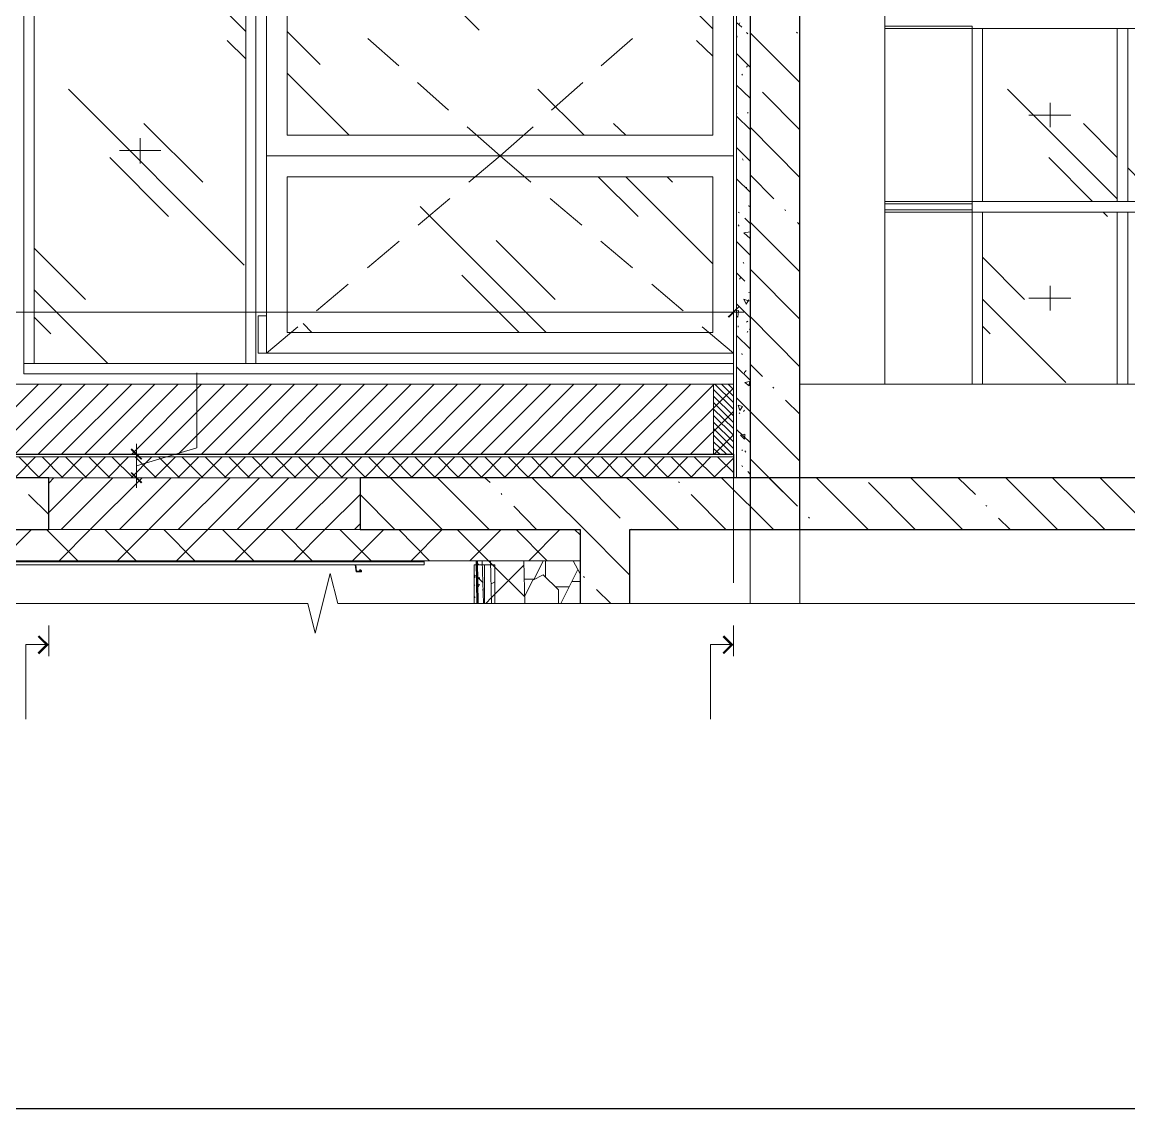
# Model space of a CAD drawing. Header units: millimetres. Extents: x -356862 to 418287, y 0 to 839748.
# Drawn here: x 19.569 to 23.769, y 0.786 to 4.91 of the extents above; entities that cross this region are included whole.
import ezdxf

# ---------------------------------------------------------------- set-up
doc = ezdxf.new("R2010")
doc.units = ezdxf.units.MM
doc.layers.add('PDF _Геометрия', color=7, linetype='Continuous', true_color=0xbababa)
doc.layers.add('PDF _Сплошная заливка', color=7, linetype='Continuous', true_color=0xf50000)

msp = doc.modelspace()

# ---------------------------------------------------------------- linework, layer by layer
at = {"layer": 'PDF _Геометрия', "color": 7, "lineweight": 30}
for points in [[(13.8952, 46.6089), (46.6089, 46.6089), (46.6089, 0.7858), (13.8952, 0.7858)], [(22.5199, 2.984), (22.5199, 5.3072), (22.3316, 5.3072), (22.3316, 2.984)], [(19.67, 3.1807), (19.025, 3.1807), (19.025, 2.984), (19.67, 2.984)]]:
    msp.add_lwpolyline(points, close=True, dxfattribs=at)
for points in [[(25.8664, 7.7088), (25.6781, 7.7088), (25.6781, 3.1807), (21.8749, 3.1807), (21.6866, 3.1807), (20.8516, 3.1807), (20.8516, 2.984), (21.6866, 2.984), (21.6866, 2.704)], [(21.8749, 2.704), (21.8749, 2.984), (25.6781, 2.984), (25.6781, 2.704)]]:
    msp.add_lwpolyline(points, dxfattribs=at)
at = {"layer": 'PDF _Геометрия', "color": 161, "lineweight": 9, "true_color": 0x7f9fff}
for points in [[(16.3635, 3.2707), (16.3635, 3.3773), (15.9051, 3.3773), (15.9051, 7.3155), (16.2285, 7.3155), (16.2285, 3.5356), (19.025, 3.5356), (19.025, 7.3155), (19.5367, 7.3155), (19.5367, 3.5356), (22.2682, 3.5356), (22.2682, 3.2707)], [(16.3635, 3.1807), (16.3635, 3.2607), (22.2682, 3.2607), (22.2682, 3.1807)]]:
    msp.add_lwpolyline(points, close=True, dxfattribs=at)
at = {"layer": 'PDF _Геометрия', "color": 7, "lineweight": 5}
for points in [[(22.5199, 3.5356), (22.8432, 3.5356), (22.8432, 5.8806)], [(22.3316, 5.3072), (22.3316, 5.3472), (22.2682, 5.3472), (22.2682, 3.1807)], [(22.2799, 5.3472), (22.2799, 3.1807)], [(22.8432, 4.2206), (23.1749, 4.2206), (23.1749, 4.8939), (22.8432, 4.8939)], [(20.8816, 4.8473), (20.9983, 4.7439)], [(21.7666, 4.7439), (21.8849, 4.8473)], [(21.0699, 4.6806), (21.1866, 4.5756)], [(21.5782, 4.5756), (21.6966, 4.6806)], [(21.2583, 4.5123), (21.3833, 4.4023), (21.5083, 4.5123)], [(21.2649, 4.3023), (21.3833, 4.4023), (21.4999, 4.3023)], [(21.0716, 4.139), (21.1916, 4.2406)], [(21.5732, 4.2406), (21.6932, 4.139)], [(23.1749, 3.5356), (23.1749, 4.1973), (22.8432, 4.1973)], [(20.8799, 3.9773), (20.9999, 4.079)], [(21.7649, 4.079), (21.8849, 3.9773)], [(20.6866, 3.814), (20.8066, 3.9156)], [(21.9582, 3.9156), (22.0782, 3.814)], [(20.615, 3.754), (20.4966, 3.654), (22.2682, 3.654), (22.1499, 3.754)], [(22.2682, 3.654), (20.4966, 3.654)], [(21.6866, 2.984), (20.8516, 2.984)], [(21.6866, 2.984), (21.6866, 2.984)], [(22.3316, 2.704), (22.3316, 2.984)], [(15.5518, 2.8657), (21.0949, 2.8657), (21.6866, 2.8657), (21.3149, 2.8657), (21.2916, 2.8657), (21.2949, 2.704)], [(15.5518, 2.8507), (21.0949, 2.8507), (21.0949, 2.8657)], [(21.0949, 2.8623), (15.5518, 2.8623)], [(15.4835, 2.704), (15.5518, 2.704), (20.6533, 2.704), (20.6816, 2.5907), (20.7383, 2.8173), (20.7666, 2.704), (25.8664, 2.704), (25.9347, 2.704)], [(21.3633, 2.704), (21.3633, 2.8507), (21.2849, 2.8507), (21.2849, 2.704)]]:
    msp.add_lwpolyline(points, dxfattribs=at)
at = {"layer": 'PDF _Геометрия', "color": 252, "lineweight": 5, "true_color": 0x989898}
for points in [[(19.575, 5.2289), (19.615, 5.2289), (19.615, 3.614), (19.575, 3.614)], [(20.4183, 5.2289), (20.4566, 5.2289), (20.4566, 3.614), (20.4183, 3.614)], [(23.2132, 4.229), (23.1749, 4.229), (23.1749, 4.8856), (23.2132, 4.8856)], [(23.7648, 4.229), (23.7248, 4.229), (23.7248, 4.8856), (23.7648, 4.8856)]]:
    msp.add_lwpolyline(points, close=True, dxfattribs=at)
at = {"layer": 'PDF _Геометрия', "color": 254, "lineweight": 5, "true_color": 0xdcdcdc}
for points in [[(20.4183, 4.8739), (20.19, 5.1023)], [(21.3033, 4.8789), (21.0716, 5.1106)], [(22.1899, 4.8839), (21.9716, 5.1023)], [(20.7, 4.7489), (20.575, 4.8739)], [(20.4183, 4.7706), (20.3466, 4.8406)], [(22.1899, 4.7806), (22.1282, 4.8406)], [(20.8099, 4.4806), (20.575, 4.7156)], [(20.4116, 3.9873), (19.745, 4.6556)], [(21.7016, 4.4806), (21.5266, 4.6556)], [(23.7248, 4.239), (23.3082, 4.6556)], [(23.4698, 4.6039), (23.4698, 4.5106)], [(23.3898, 4.5573), (23.5482, 4.5573)], [(20.255, 4.3023), (20.0316, 4.5256)], [(21.8599, 4.4806), (21.8132, 4.5256)], [(23.7248, 4.3956), (23.5965, 4.5256)], [(20.0166, 4.3739), (20.0166, 4.4689)], [(19.9383, 4.4223), (20.095, 4.4223)], [(20.125, 4.1723), (19.9017, 4.3956)], [(23.6315, 4.229), (23.4648, 4.3956)], [(23.8182, 4.3023), (23.7648, 4.3573)], [(21.9066, 4.1723), (21.7549, 4.3223)], [(22.1899, 3.9923), (21.8599, 4.3223)], [(22.0366, 4.3023), (22.0166, 4.3223)], [(21.5582, 3.7323), (21.0799, 4.2106)], [(23.6882, 4.1723), (23.6715, 4.189)], [(21.5916, 3.8573), (21.3683, 4.0806)], [(19.81, 3.8573), (19.615, 4.0523)], [(23.3732, 3.8573), (23.2132, 4.0173)], [(21.4549, 3.7323), (21.2383, 3.949)], [(23.4698, 3.909), (23.4698, 3.8156)], [(19.895, 3.614), (19.615, 3.894)], [(23.5298, 3.5423), (23.2132, 3.859)], [(23.3898, 3.8623), (23.5482, 3.8623)], [(19.6783, 3.7273), (19.615, 3.7906)], [(20.6683, 3.7323), (20.635, 3.7656)], [(23.2432, 3.7273), (23.2132, 3.7556)], [(20.8333, 2.8507), (20.8366, 2.824), (20.8566, 2.824), (20.8566, 2.8273), (20.8533, 2.8307), (20.8499, 2.8307), (20.8549, 2.8257), (20.8383, 2.8257), (20.8349, 2.8507)], [(20.8549, 2.8257), (20.8549, 2.8257)]]:
    msp.add_lwpolyline(points, dxfattribs=at)
at = {"layer": 'PDF _Геометрия', "color": 7, "lineweight": 5}
for points in [[(22.1899, 5.1106), (22.1899, 4.4806), (20.575, 4.4806), (20.575, 5.1106)], [(20.4966, 5.0473), (20.4966, 4.4023), (22.2682, 4.4023), (20.4966, 4.4023), (20.4966, 3.7956)], [(22.1899, 3.7323), (20.575, 3.7323), (20.575, 4.3223), (22.1899, 4.3223)]]:
    msp.add_lwpolyline(points, close=True, dxfattribs=at)
at = {"layer": 'PDF _Геометрия', "color": 8, "lineweight": 9, "true_color": 0x808080}
for points in [[(22.2999, 4.8906), (22.2799, 4.9089)], [(22.2899, 4.9023), (22.2932, 4.9073)], [(22.5115, 4.8673), (22.5082, 4.8723)], [(22.2832, 4.8523), (22.2816, 4.8573)], [(22.3232, 4.8656), (22.3182, 4.8706)], [(22.5199, 4.6806), (22.3316, 4.8689)], [(22.3316, 4.7389), (22.2799, 4.7906)], [(22.3032, 4.7089), (22.2999, 4.7123)], [(22.3182, 4.7389), (22.3216, 4.7439)], [(22.3316, 4.6206), (22.2799, 4.6706)], [(22.3332, 4.6889), (22.3316, 4.6889)], [(22.5199, 4.5006), (22.3782, 4.6439)], [(22.2816, 4.5623), (22.2799, 4.5673)], [(22.3316, 4.5023), (22.2799, 4.5523)], [(22.3249, 4.5639), (22.3216, 4.5673)], [(22.5199, 4.3206), (22.3316, 4.5106)], [(22.3316, 4.3823), (22.2799, 4.4339)], [(22.3049, 4.3856), (22.3032, 4.3906)], [(22.4215, 4.239), (22.3316, 4.3306)], [(22.3316, 4.264), (22.2799, 4.3156)], [(22.3182, 4.279), (22.3182, 4.284)], [(22.3316, 4.259), (22.3316, 4.2606)], [(22.3316, 4.2606), (22.3316, 4.2606)], [(22.3282, 4.209), (22.3266, 4.214)], [(22.2916, 4.1856), (22.2866, 4.189)], [(22.3316, 4.1456), (22.3116, 4.1656)], [(22.4665, 4.194), (22.4632, 4.199)], [(22.2899, 4.1356), (22.2866, 4.1406)], [(22.5199, 3.9623), (22.3316, 4.1506)], [(22.5199, 4.1406), (22.5115, 4.149)], [(22.3316, 4.0256), (22.2799, 4.0773)], [(22.3316, 4.0923), (22.3316, 4.089), (22.3082, 4.1106), (22.3316, 4.114)], [(22.3082, 3.994), (22.3049, 3.999)], [(22.3116, 3.9273), (22.2799, 3.959)], [(22.5199, 3.7823), (22.3332, 3.9706)], [(22.2916, 3.934), (22.2949, 3.939)], [(22.3316, 3.9073), (22.3316, 3.9073)], [(22.3266, 3.8823), (22.3282, 3.8856)], [(22.3316, 3.789), (22.2799, 3.8406)], [(22.3282, 3.8506), (22.3249, 3.8556)], [(22.2799, 3.814), (22.2882, 3.8156), (22.2849, 3.7906), (22.2799, 3.794)], [(22.5199, 3.6023), (22.3316, 3.7923)], [(22.2866, 3.7523), (22.2866, 3.7573)], [(22.3182, 3.7706), (22.3232, 3.7756)], [(22.3316, 3.7423), (22.3299, 3.744), (22.3316, 3.744)], [(22.3316, 3.6706), (22.2799, 3.7206)], [(22.3199, 3.7323), (22.3232, 3.7373)], [(22.3016, 3.6473), (22.2999, 3.6523)], [(22.3782, 3.5656), (22.3316, 3.6123)], [(22.3316, 3.5506), (22.2799, 3.6023)], [(22.3099, 3.5773), (22.3099, 3.5823)], [(22.3132, 3.5823), (22.3166, 3.5873)], [(22.4215, 3.5207), (22.4182, 3.524)], [(22.5199, 3.244), (22.3316, 3.4323), (22.2799, 3.484)], [(22.5199, 3.4223), (22.4665, 3.4757)], [(22.2932, 3.424), (22.2899, 3.4273)], [(22.3066, 3.4323), (22.3099, 3.4373)], [(22.3316, 3.314), (22.2799, 3.364)], [(22.2799, 3.3407), (22.2799, 3.3407)], [(22.2999, 3.284), (22.3032, 3.2873)], [(22.3149, 3.2773), (22.3116, 3.2823)], [(22.3316, 3.2523), (22.5115, 3.0723), (22.4032, 3.1807)], [(22.3032, 3.2223), (22.2999, 3.2273)], [(22.3316, 3.194), (22.3232, 3.204)], [(19.8017, 3.1807), (19.67, 3.049)], [(19.69, 3.1807), (19.67, 3.1607)], [(20.025, 3.1807), (19.8267, 2.984), (19.71, 2.8657)], [(19.9133, 3.1807), (19.7167, 2.984)], [(20.2466, 3.1807), (20.05, 2.984), (19.9316, 2.8657)], [(20.135, 3.1807), (19.9383, 2.984)], [(20.47, 3.1807), (20.2733, 2.984), (20.155, 2.8657)], [(20.3583, 3.1807), (20.1616, 2.984)], [(20.6916, 3.1807), (20.495, 2.984), (20.3766, 2.8657)], [(20.5816, 3.1807), (20.385, 2.984)], [(20.8033, 3.1807), (20.6066, 2.984)], [(20.9666, 3.1807), (21.1633, 2.984), (21.0449, 2.8657)], [(21.3416, 2.984), (21.1449, 3.1807)], [(21.3449, 3.1623), (21.3249, 3.1807)], [(21.8749, 2.8107), (21.6866, 3.0007), (21.5049, 3.1807)], [(21.8382, 3.0273), (21.6866, 3.1807), (21.6849, 3.1807)], [(22.0616, 2.984), (21.8749, 3.1707), (21.8632, 3.1807)], [(22.0632, 3.1623), (22.0599, 3.1657)], [(22.3316, 3.0723), (22.4199, 2.984), (22.2232, 3.1807)], [(22.7799, 2.984), (22.5832, 3.1807)], [(22.9582, 2.984), (22.7815, 3.1623)], [(23.1382, 2.984), (22.9415, 3.1807)], [(23.1865, 3.1173), (23.1215, 3.1807)], [(23.4982, 2.984), (23.3015, 3.1807)], [(23.6782, 2.984), (23.4798, 3.1807)], [(23.8565, 2.984), (23.6598, 3.1807)], [(19.67, 3.0407), (19.5933, 3.1173)], [(20.9833, 2.984), (20.8516, 3.1173), (20.7183, 2.984), (20.6, 2.8657)], [(21.3899, 3.1173), (21.3866, 3.1207)], [(22.2399, 2.984), (22.1082, 3.1173)], [(21.5216, 2.984), (21.4349, 3.0723)], [(23.2298, 3.0723), (23.2265, 3.0757)], [(22.5565, 3.0273), (22.5532, 3.0307)], [(23.3182, 2.984), (23.2748, 3.0273)], [(19.605, 2.984), (19.4867, 2.8657)], [(19.78, 2.8657), (19.67, 2.9757), (19.6617, 2.984)], [(20.0016, 2.8657), (19.8833, 2.984)], [(20.225, 2.8657), (20.1066, 2.984)], [(20.4483, 2.8657), (20.33, 2.984)], [(20.67, 2.8657), (20.5516, 2.984)], [(20.8933, 2.8657), (20.7749, 2.984)], [(20.9416, 2.984), (20.8233, 2.8657)], [(20.8516, 3.0057), (20.8299, 2.984)], [(21.1149, 2.8657), (20.9983, 2.984)], [(21.3383, 2.8657), (21.2199, 2.984)], [(21.3866, 2.984), (21.2683, 2.8657)], [(21.5616, 2.8657), (21.4433, 2.984)], [(21.6099, 2.984), (21.4916, 2.8657)], [(21.6866, 2.964), (21.6649, 2.984)], [(21.8816, 2.984), (21.8799, 2.9857)], [(21.7032, 2.8023), (21.6999, 2.8057)], [(21.8032, 2.704), (21.7482, 2.7573)]]:
    msp.add_lwpolyline(points, dxfattribs=at)
at = {"layer": 'PDF _Геометрия', "color": 252, "lineweight": 5, "true_color": 0x989898}
for points in [[(22.8432, 4.8856), (23.1749, 4.8856)], [(23.1932, 4.8856), (23.7448, 4.8856), (25.5764, 4.8856), (25.5364, 4.8856), (25.5364, 4.229), (25.5764, 4.229), (23.7448, 4.229), (23.1749, 4.229), (23.1749, 4.189), (23.7448, 4.189), (25.5764, 4.189), (25.5364, 4.189), (25.5364, 3.5356)], [(22.8432, 4.229), (23.1749, 4.229), (23.1749, 4.189), (22.8432, 4.189)], [(23.1749, 3.5356), (23.1749, 4.189), (23.2132, 4.189), (23.2132, 3.5356)], [(23.7248, 3.5356), (23.7248, 4.189), (23.7648, 4.189), (23.7648, 3.5356)], [(22.2682, 3.5756), (20.4383, 3.5756), (19.575, 3.5756), (19.575, 3.614), (20.4383, 3.614), (22.2682, 3.614)]]:
    msp.add_lwpolyline(points, dxfattribs=at)
at = {"layer": 'PDF _Геометрия', "color": 7, "lineweight": 18}
for points in [[(22.2682, 2.7823), (22.2682, 3.849)], [(22.3082, 3.809), (16.3235, 3.809)], [(20.0033, 3.2257), (20.2316, 3.294), (20.2316, 3.579)], [(20.0033, 3.1423), (20.0033, 3.309)], [(19.7483, 3.2707), (20.0416, 3.2707)], [(19.7483, 3.1807), (20.0416, 3.1807)]]:
    msp.add_lwpolyline(points, dxfattribs=at)
at = {"layer": 'PDF _Геометрия', "color": 8, "lineweight": 9, "true_color": 0x808080}
for points in [[(22.3082, 3.859), (22.3249, 3.8523), (22.3166, 3.839)], [(22.3116, 3.5423), (22.3299, 3.5456), (22.3282, 3.529)], [(22.2866, 3.4557), (22.3032, 3.4507), (22.2932, 3.4357)], [(22.2949, 3.3423), (22.3116, 3.3457), (22.3099, 3.3273)]]:
    msp.add_lwpolyline(points, close=True, dxfattribs=at)
at = {"layer": 'PDF _Геометрия', "color": 7, "lineweight": 9}
msp.add_lwpolyline([(20.465, 3.654), (20.4966, 3.654), (20.4966, 3.7956), (20.465, 3.7956)], close=True, dxfattribs=at)
for points in [[(22.2682, 3.5356), (15.9051, 3.5356)], [(25.5764, 3.5356), (22.5199, 3.5356)], [(20.8516, 3.1807), (19.67, 3.1807)], [(20.8516, 2.984), (19.67, 2.984)], [(22.5199, 2.984), (22.5199, 2.704)], [(21.2916, 2.8507), (21.2916, 2.8657)]]:
    msp.add_lwpolyline(points, dxfattribs=at)
at = {"layer": 'PDF _Геометрия', "color": 161, "lineweight": 9, "true_color": 0x7f9fff}
for points in [[(19.6317, 3.5356), (19.365, 3.2707)], [(19.72, 3.5356), (19.4533, 3.2707)], [(19.8083, 3.5356), (19.5417, 3.2707)], [(19.8967, 3.5356), (19.63, 3.2707)], [(19.985, 3.5356), (19.7183, 3.2707)], [(20.0733, 3.5356), (19.8067, 3.2707)], [(20.1616, 3.5356), (19.8967, 3.2707)], [(20.25, 3.5356), (19.985, 3.2707)], [(20.3383, 3.5356), (20.0733, 3.2707)], [(20.4266, 3.5356), (20.1616, 3.2707)], [(20.515, 3.5356), (20.25, 3.2707)], [(20.6033, 3.5356), (20.3383, 3.2707)], [(20.6916, 3.5356), (20.4266, 3.2707)], [(20.7799, 3.5356), (20.515, 3.2707)], [(20.8683, 3.5356), (20.6033, 3.2707)], [(20.9566, 3.5356), (20.6916, 3.2707)], [(21.0449, 3.5356), (20.7799, 3.2707)], [(21.1333, 3.5356), (20.8683, 3.2707)], [(21.2216, 3.5356), (20.9566, 3.2707)], [(21.3099, 3.5356), (21.0449, 3.2707)], [(21.3983, 3.5356), (21.1333, 3.2707)], [(21.4866, 3.5356), (21.2216, 3.2707)], [(21.5749, 3.5356), (21.3099, 3.2707)], [(21.6632, 3.5356), (21.3983, 3.2707)], [(21.7516, 3.5356), (21.4866, 3.2707)], [(21.8399, 3.5356), (21.5749, 3.2707)], [(21.9299, 3.5356), (21.6632, 3.2707)], [(22.0182, 3.5356), (21.7516, 3.2707)], [(22.1066, 3.5356), (21.8399, 3.2707)], [(22.1949, 3.5356), (21.9282, 3.2707)], [(22.2682, 3.5207), (22.0166, 3.2707)], [(22.2682, 3.4323), (22.1049, 3.2707)], [(22.2682, 3.344), (22.1949, 3.2707)], [(19.62, 3.2607), (19.5417, 3.1807)], [(19.5567, 3.2607), (19.635, 3.1807)], [(19.7083, 3.2607), (19.63, 3.1807)], [(19.645, 3.2607), (19.7233, 3.1807)], [(19.7967, 3.2607), (19.7183, 3.1807)], [(19.7333, 3.2607), (19.8133, 3.1807)], [(19.885, 3.2607), (19.8067, 3.1807)], [(19.8217, 3.2607), (19.9017, 3.1807)], [(19.9733, 3.2607), (19.895, 3.1807)], [(19.91, 3.2607), (19.99, 3.1807)], [(20.0616, 3.2607), (19.9833, 3.1807)], [(19.9983, 3.2607), (20.0783, 3.1807)], [(20.1516, 3.2607), (20.0716, 3.1807)], [(20.0866, 3.2607), (20.1666, 3.1807)], [(20.24, 3.2607), (20.16, 3.1807)], [(20.175, 3.2607), (20.255, 3.1807)], [(20.3283, 3.2607), (20.2483, 3.1807)], [(20.2633, 3.2607), (20.3433, 3.1807)], [(20.4166, 3.2607), (20.3366, 3.1807)], [(20.3533, 3.2607), (20.4316, 3.1807)], [(20.505, 3.2607), (20.425, 3.1807)], [(20.4416, 3.2607), (20.52, 3.1807)], [(20.5933, 3.2607), (20.5133, 3.1807)], [(20.53, 3.2607), (20.6083, 3.1807)], [(20.6816, 3.2607), (20.6016, 3.1807)], [(20.6183, 3.2607), (20.6966, 3.1807)], [(20.7699, 3.2607), (20.6916, 3.1807)], [(20.7066, 3.2607), (20.7849, 3.1807)], [(20.8583, 3.2607), (20.7799, 3.1807)], [(20.7949, 3.2607), (20.8733, 3.1807)], [(20.9466, 3.2607), (20.8683, 3.1807)], [(20.8833, 3.2607), (20.9616, 3.1807)], [(21.0349, 3.2607), (20.9566, 3.1807)], [(20.9716, 3.2607), (21.0499, 3.1807)], [(21.1233, 3.2607), (21.0449, 3.1807)], [(21.0599, 3.2607), (21.1383, 3.1807)], [(21.2116, 3.2607), (21.1333, 3.1807)], [(21.1483, 3.2607), (21.2266, 3.1807)], [(21.2999, 3.2607), (21.2216, 3.1807)], [(21.2366, 3.2607), (21.3149, 3.1807)], [(21.3883, 3.2607), (21.3099, 3.1807)], [(21.3249, 3.2607), (21.4033, 3.1807)], [(21.4766, 3.2607), (21.3983, 3.1807)], [(21.4133, 3.2607), (21.4916, 3.1807)], [(21.5649, 3.2607), (21.4866, 3.1807)], [(21.5016, 3.2607), (21.5799, 3.1807)], [(21.6532, 3.2607), (21.5749, 3.1807)], [(21.5899, 3.2607), (21.6682, 3.1807)], [(21.7416, 3.2607), (21.6632, 3.1807)], [(21.6782, 3.2607), (21.7566, 3.1807)], [(21.8299, 3.2607), (21.7516, 3.1807)], [(21.7666, 3.2607), (21.8449, 3.1807)], [(21.9182, 3.2607), (21.8399, 3.1807)], [(21.8549, 3.2607), (21.9332, 3.1807)], [(22.0066, 3.2607), (21.9282, 3.1807)], [(21.9432, 3.2607), (22.0216, 3.1807)], [(22.0949, 3.2607), (22.0166, 3.1807)], [(22.0316, 3.2607), (22.1116, 3.1807)], [(22.1832, 3.2607), (22.1049, 3.1807)], [(22.1199, 3.2607), (22.1999, 3.1807)], [(22.2682, 3.2557), (22.1932, 3.1807)], [(22.2082, 3.2607), (22.2682, 3.2007)]]:
    msp.add_lwpolyline(points, dxfattribs=at)
at = {"layer": 'PDF _Геометрия', "color": 84, "lineweight": 20, "true_color": 0x269900}
msp.add_lwpolyline([(22.2682, 3.2707), (22.2682, 3.5356), (22.1932, 3.5356), (22.1932, 3.2707)], close=True, dxfattribs=at)
for points in [[(22.2682, 3.4657), (22.1982, 3.5356)], [(22.2682, 3.4907), (22.2232, 3.5356)], [(22.2682, 3.5157), (22.2482, 3.5356)], [(22.2682, 3.4407), (22.1932, 3.5157)], [(22.2682, 3.4157), (22.1932, 3.4907)], [(22.2682, 3.3907), (22.1932, 3.4657)], [(22.2682, 3.3673), (22.1932, 3.4407)], [(22.2682, 3.3423), (22.1932, 3.4173)], [(22.2682, 3.3173), (22.1932, 3.3923)], [(22.2682, 3.2923), (22.1932, 3.3673)], [(22.2649, 3.2707), (22.1932, 3.3423)], [(22.2416, 3.2707), (22.1932, 3.3173)], [(22.2166, 3.2707), (22.1932, 3.2923)]]:
    msp.add_lwpolyline(points, dxfattribs=at)
at = {"layer": 'PDF _Геометрия', "color": 161, "lineweight": 30, "true_color": 0x7f9fff}
msp.add_lwpolyline([(16.3635, 3.1807), (16.3635, 3.2707), (22.2682, 3.2707), (22.2682, 3.1807)], dxfattribs=at)
at = {"layer": 'PDF _Геометрия', "color": 7, "lineweight": 20}
for points in [[(21.2949, 2.8657), (21.2983, 2.704)], [(21.2966, 2.8657), (21.2999, 2.704)], [(21.3149, 2.8657), (21.3199, 2.704)], [(21.3466, 2.8657), (21.3499, 2.704)], [(21.4733, 2.8657), (21.4766, 2.704)], [(21.3233, 2.704), (21.3233, 2.8507)]]:
    msp.add_lwpolyline(points, dxfattribs=at)
at = {"layer": 'PDF _Геометрия', "lineweight": 5}
for points in [[(21.4766, 2.729), (21.3466, 2.8573), (21.3383, 2.8657)], [(21.5466, 2.8657), (21.5116, 2.7957), (21.4749, 2.7957)], [(21.5549, 2.804), (21.5549, 2.8657)], [(21.6866, 2.8157), (21.6599, 2.8657)], [(21.2966, 2.8507), (21.3016, 2.854)], [(21.4733, 2.849), (21.3499, 2.7257), (21.3283, 2.704)], [(21.6782, 2.8323), (21.6132, 2.704)], [(21.2849, 2.804), (21.2866, 2.8007), (21.2883, 2.8107), (21.2849, 2.809)], [(21.2849, 2.7723), (21.2866, 2.774)], [(21.3183, 2.7823), (21.2983, 2.8023)], [(21.3049, 2.7973), (21.3033, 2.804)], [(21.6049, 2.704), (21.6049, 2.7557), (21.5466, 2.8123), (21.5066, 2.7923), (21.4766, 2.7323)], [(21.6866, 2.7873), (21.6549, 2.7873)], [(21.2883, 2.7257), (21.2849, 2.7307)], [(21.3183, 2.7507), (21.3166, 2.7557), (21.3183, 2.7557)], [(21.6449, 2.7673), (21.5932, 2.7673)], [(21.2849, 2.724), (21.2849, 2.729)]]:
    msp.add_lwpolyline(points, dxfattribs=at)
msp.add_lwpolyline([(21.2949, 2.779), (21.2999, 2.7673), (21.3049, 2.7757)], close=True, dxfattribs=at)
at = {"layer": 'PDF _Геометрия', "color": 8, "lineweight": 5, "true_color": 0x808080}
msp.add_lwpolyline([(21.3633, 2.7857), (21.3516, 2.779)], dxfattribs=at)
at = {"layer": 'PDF _Геометрия', "color": 112, "lineweight": 5, "true_color": 0x00b85c}
for points in [[(19.67, 2.6207), (19.67, 2.504)], [(22.2682, 2.6207), (22.2682, 2.504)], [(19.67, 2.5474), (19.5833, 2.5474), (19.5833, 2.264)], [(22.2682, 2.5474), (22.1816, 2.5474), (22.1816, 2.264)]]:
    msp.add_lwpolyline(points, dxfattribs=at)
at = {"layer": 'PDF _Геометрия', "color": 112, "lineweight": 0, "true_color": 0x00b85c, "const_width": 0.00825}
for points in [[(19.6308, 2.514), (19.6642, 2.5474), (19.6308, 2.5799)], [(22.2299, 2.514), (22.2624, 2.5474), (22.2299, 2.5799)]]:
    msp.add_lwpolyline(points, dxfattribs=at)
at = {"layer": 'PDF _Сплошная заливка', "color": 7, "transparency": 33554559}
for points in [[(22.2466, 3.7923), (22.2516, 3.7873), (22.2866, 3.8306)], [(22.2516, 3.7873), (22.2866, 3.8306), (22.2899, 3.8273)], [(20.025, 3.2523), (19.98, 3.2873), (19.985, 3.2923)], [(20.02, 3.249), (20.025, 3.2523), (19.98, 3.2873)], [(19.985, 3.2023), (19.98, 3.199), (20.025, 3.164)], [(19.98, 3.199), (20.025, 3.164), (20.02, 3.159)]]:
    msp.add_solid(points, dxfattribs=at)

doc.saveas('drawing.dxf')
